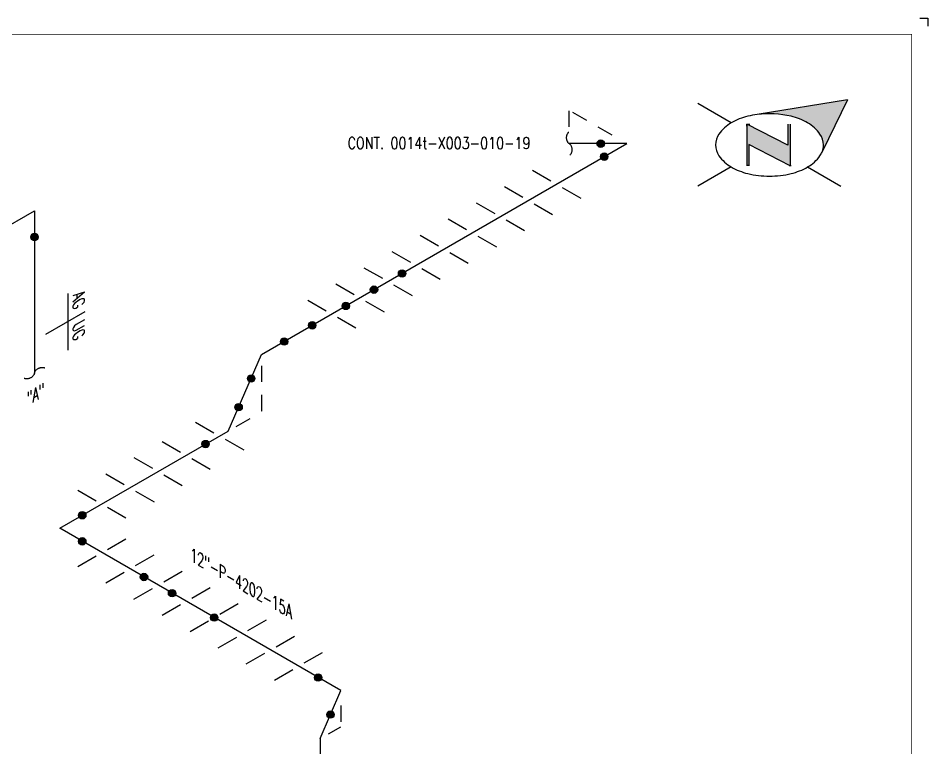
# Model space of a CAD drawing. Header units: inches. Extents: x 0.1 to 17.4, y 0.1 to 11.4.
# Drawn here: x 10.37 to 17.38, y 5.75 to 11.37 of the extents above; entities that cross this region are included whole.
import ezdxf
from ezdxf.enums import TextEntityAlignment as Align

# ---------------------------------------------------------------- set-up
doc = ezdxf.new("R2010")
doc.units = ezdxf.units.IN
doc.header["$MEASUREMENT"] = 0
doc.linetypes.add('HIDDEN2', pattern=[0.1875, 0.125, -0.0625])
for name, color, linetype in [('BORDER', 3, 'Continuous'), ('Continuation', 7, 'Continuous'), ('FITTINGS', 4, 'Continuous'), ('PIPE-ANNO', 150, 'HIDDEN2'), ('TEXT', 7, 'Continuous'), ('UNAS.PIPE', 251, 'Continuous'), ('WELD POINTS', 41, 'Continuous')]:
    doc.layers.add(name, color=color, linetype=linetype)
doc.layers.add('PIPE', color=7, linetype='Continuous', lineweight=30)
doc.styles.add('PART_Standard', font='romans', dxfattribs={"width": 0.8, "height": 0.09})

# ---------------------------------------------------------------- blocks, each defined once
blk = doc.blocks.new('north2')
at = {"layer": 'BORDER'}
for points in [[(-0.706, -0.7673, -0.156851), (-0.679, -0.8512, -0.095667), (-0.6893, -0.9048), (-0.4945, -0.5044), (-1.1905, -0.6173, -0.092194), (-0.9281, -0.6306, -0.072341), (-0.8009, -0.6813, -0.106617)], [(-0.9381, -1.0109), (-0.9364, -1.0092), (-0.9364, -0.6907), (-0.9524, -0.6907), (-0.9524, -0.8533), (-1.2701, -0.6907), (-1.2701, -0.7067), (-1.2701, -1.0118), (-1.254, -1.0118), (-1.254, -0.8492)]]:
    blk.add_hatch(color=7, dxfattribs=at).paths.add_polyline_path(points)
at = {"layer": 'BORDER', "color": 7}
for p, q in [((-1.3895, -0.6813), (-1.6462, -0.5331)), ((-0.4945, -0.5044), (-1.1905, -0.6173)), ((-0.4945, -0.5044), (-0.6893, -0.9048)), ((-1.2701, -0.6907), (-1.2701, -1.0118)), ((-0.9524, -0.8533), (-1.2701, -0.6907)), ((-1.2701, -0.7067), (-1.2701, -0.6907)), ((-1.262, -0.6907), (-1.246, -0.6907)), ((-0.9524, -0.6907), (-0.9524, -0.8533)), ((-0.9364, -0.6907), (-0.9364, -1.0118)), ((-0.9364, -1.0118), (-1.254, -0.8492)), ((-1.254, -0.8492), (-1.254, -1.0118)), ((-1.3895, -1.0211), (-1.6462, -1.1694)), ((-1.2603, -1.0109), (-1.262, -1.0092)), ((-0.9283, -1.0118), (-0.9444, -1.0118)), ((-0.8009, -1.0211), (-0.5441, -1.1694))]:
    blk.add_line(p, q, dxfattribs=at)
for centre, radius, start, end in [((-1.1517, -1.0932), 0.4756, 103.44948, 120), ((-1.0952, -1.3294), 0.7185, 97.62035, 103.44948), ((-1.0952, -1.3294), 0.7185, 76.55052, 97.62035), ((-1.0387, -1.0932), 0.4756, 60, 76.55052), ((-1.2376, -0.9443), 0.3037, 120, 144.34287), ((-0.9527, -0.9443), 0.3037, 35.65713, 60), ((-1.3674, -0.8512), 0.144, 144.34287, 180), ((-0.823, -0.8512), 0.144, 360, 35.65713), ((-1.3674, -0.8512), 0.144, 180, 215.65713), ((-0.823, -0.8512), 0.144, 324.34287, 337.55468), ((-0.823, -0.8512), 0.144, 337.57958, 360), ((-1.2376, -0.7582), 0.3037, 215.65713, 240), ((-0.9527, -0.7582), 0.3037, 300, 324.34287), ((-1.1517, -0.6093), 0.4756, 240, 256.55052), ((-1.0387, -0.6093), 0.4756, 283.44948, 300), ((-1.0952, -0.373), 0.7185, 256.55052, 270), ((-1.0952, -0.373), 0.7185, 270, 283.44948)]:
    blk.add_arc(centre, radius, start, end, dxfattribs=at)
blk = doc.blocks.new('A$C6804a2e5')
blk.add_blockref('north2', (0, 0))
blk = doc.blocks.new('A$C860dd1f6')
at = {"layer": 'PIPE'}
blk.add_blockref('A$C6804a2e5', (0, 0), dxfattribs=at)
blk = doc.blocks.new('Border')
at = {"layer": 'BORDER', "const_width": 0.005}
blk.add_lwpolyline([(0.25, 0.25), (17.25, 0.25), (17.25, 11.25), (0.25, 11.25)], close=True, dxfattribs=at)
blk = doc.blocks.new('2_WELD_SINGLE_00')
at = {"linetype": 'ByBlock', "lineweight": -2}
h = blk.add_hatch(color=0, dxfattribs=at)
edge = h.paths.add_edge_path()
edge.add_arc((0, 0), 0.0286, 0, 360)
at = {"color": 0, "linetype": 'ByBlock', "lineweight": -2}
blk.add_circle((0, 0), 0.0286, dxfattribs=at)
blk = doc.blocks.new('*U108')
at = {"layer": 'PIPE-ANNO', "linetype": 'Continuous'}
for p, q in [((0.2598, -0.073), (0.2598, 0.3621)), ((0.0866, 0.05), (0.3897, 0.225))]:
    blk.add_line(p, q, dxfattribs=at)
at = {"layer": 'TEXT', "style": 'PART_Standard', "oblique": 330, "width": 0.8}
blk.add_attdef('SPEC_2_330/330', text='', height=0.09, rotation=270, dxfattribs=at).set_placement((0.2965, -0.0115), align=Align.RIGHT)
blk.add_attdef('SPEC_1_330/330', (0.2965, 0.3496), '', height=0.09, rotation=270, dxfattribs=at)
blk = doc.blocks.new('1_BREAK-PIPE_PIPE_00')
at = {"color": 0, "linetype": 'ByBlock', "lineweight": -2}
for centre, major_axis in [((-0.03, 0.092), (0, -0.101)), ((0.03, -0.092), (0, 0.101))]:
    blk.add_ellipse(centre, major_axis=major_axis, ratio=0.711978, start_param=0.427466, end_param=3.141593, dxfattribs=at)
blk = doc.blocks.new('1_Tilde_30')
at = {"layer": 'PIPE-ANNO', "xscale": -0.5000000000000001, "yscale": 0.5000000000000001, "zscale": 0.5000000000000001, "rotation": 114.4010914305396}
blk.add_blockref('1_BREAK-PIPE_PIPE_00', (0, 0), dxfattribs=at)
blk = doc.blocks.new('2_ELBOW_WELD_330')
at = {"linetype": 'ByBlock', "lineweight": -2}
h = blk.add_hatch(color=0, dxfattribs=at)
edge = h.paths.add_edge_path()
edge.add_arc((0.174, -0.1004), 0.0286, 0, 360)
h = blk.add_hatch(color=0, dxfattribs=at)
edge = h.paths.add_edge_path()
edge.add_arc((0, -0.2009), 0.0286, 0, 360)
at = {"color": 0, "linetype": 'ByBlock', "lineweight": -2}
for centre in [(0.174, -0.1004), (0, -0.2009)]:
    blk.add_circle(centre, 0.0286, dxfattribs=at)
blk = doc.blocks.new('4_SUPPORT_I-BEAM_30')
at = {"color": 0, "linetype": 'ByBlock', "lineweight": -2}
for p, q in [((-0.0435, 0.0251), (-0.1857, 0.1072)), ((0.1857, -0.1072), (0.0435, -0.0251))]:
    blk.add_line(p, q, dxfattribs=at)
blk = doc.blocks.new('*U109')
at = {"layer": 'WELD POINTS'}
for p, rotation in [((0.0805, 0.1841), 246.3829059201211), ((-0.174, -0.1004), 300.0000000000001)]:
    blk.add_blockref('2_WELD_SINGLE_00', p, dxfattribs=dict(at, rotation=rotation))
blk = doc.blocks.new('*U110')
at = {"layer": 'WELD POINTS'}
for p, rotation in [((0.174, 0.1004), 210.0000000000002), ((-0.0805, -0.1841), 336.3829059201213)]:
    blk.add_blockref('2_WELD_SINGLE_00', p, dxfattribs=dict(at, rotation=rotation))
blk = doc.blocks.new('*U105')
at = {"layer": 'WELD POINTS'}
blk.add_blockref('2_WELD_SINGLE_00', (-0.2009, 0), dxfattribs=at)
at = {"layer": 'WELD POINTS', "rotation": 299.9999999999999}
blk.add_blockref('2_WELD_SINGLE_00', (-0.174, -0.1004), dxfattribs=at)
blk = doc.blocks.new('1_Tilde_00')
at = {"layer": 'PIPE-ANNO', "xscale": -0.5000000000000001, "yscale": 0.5, "zscale": 0.5}
blk.add_blockref('1_BREAK-PIPE_PIPE_00', (0, 0), dxfattribs=at)
blk = doc.blocks.new('1_Cont_0')
at = {"layer": 'Continuation', "style": 'PART_Standard', "width": 0.8}
blk.add_attdef('CONT', (0, 0), '', height=0.09, dxfattribs=at)
blk = doc.blocks.new('1_Cont_30')
at = {"layer": 'Continuation', "style": 'PART_Standard', "oblique": 30, "width": 0.8}
blk.add_attdef('CONT', (0, 0), '', height=0.09, rotation=30, dxfattribs=at)
blk = doc.blocks.new('1_Text_330')
at = {"layer": 'TEXT', "style": 'PART_Standard', "oblique": 330, "width": 0.8}
blk.add_attdef('3/4"', (0, 0), '', height=0.09, rotation=330, dxfattribs=at)
blk = doc.blocks.new('*U106')
at = {"layer": 'WELD POINTS'}
for p, rotation in [((-0.174, 0.1004), 329.9999999999999), ((-0.0789, -0.1847), 336.8698976458439)]:
    blk.add_blockref('2_WELD_SINGLE_00', p, dxfattribs=dict(at, rotation=rotation))

msp = doc.modelspace()

# ---------------------------------------------------------------- linework, layer by layer
for p, q in [((17.3125, 11.375), (17.375, 11.375)), ((17.375, 11.375), (17.375, 11.3125))]:
    msp.add_line(p, q)
at = {"layer": 'PIPE'}
for p, q in [((12.2411, 8.7835), (15.0557, 10.4085)), ((15.0557, 10.4085), (14.8548, 10.4085)), ((8.6114, 8.8057), (10.4911, 9.8909)), ((10.4911, 9.8909), (10.4911, 8.8909)), ((11.9837, 8.1947), (12.2411, 8.7835)), ((10.6856, 7.4452), (11.9837, 8.1947)), ((12.8507, 6.1952), (10.6856, 7.4452)), ((12.6928, 5.8257), (12.8507, 6.1952)), ((12.6928, 5.8257), (12.6928, 2.8069))]:
    msp.add_line(p, q, dxfattribs=at)
at = {"layer": 'PIPE-ANNO'}
for p, q in [((14.6123, 10.537), (14.6123, 10.6645)), ((14.943, 10.4736), (14.6123, 10.6645)), ((12.2411, 8.6982), (12.2411, 8.3433)), ((12.0449, 8.23), (12.2411, 8.3433)), ((12.8507, 6.0806), (12.8507, 5.9169)), ((12.7578, 5.8633), (12.8507, 5.9169))]:
    msp.add_line(p, q, dxfattribs=at)
at = {"layer": 'UNAS.PIPE'}
for p, q in [((14.8548, 10.4085), (14.6123, 10.4085)), ((10.4911, 8.8909), (10.4911, 8.6409))]:
    msp.add_line(p, q, dxfattribs=at)

# ---------------------------------------------------------------- block references
for name, p in [('1_Tilde_00', (14.6123, 10.4085)), ('1_Tilde_30', (10.4911, 8.6409))]:
    msp.add_blockref(name, p)
at = {"layer": 'BORDER'}
for name, p in [('Border', (0, 0)), ('A$C860dd1f6', (17.25, 11.25))]:
    msp.add_blockref(name, p, dxfattribs=at)
at = {"layer": 'Continuation'}
for name, p, values in [('1_Cont_0', (12.9038, 10.3681), {'CONT': 'CONT. 0014t-X003-010-19'}), ('1_Cont_30', (10.432, 8.3874), {'CONT': '"A"'})]:
    msp.add_blockref(name, p, dxfattribs=at).add_auto_attribs(values)
at = {"layer": 'FITTINGS', "rotation": 180}
for p in [(14.5145, 10.096), (14.298, 9.971), (14.0814, 9.846), (13.8649, 9.721), (13.6484, 9.596), (13.4319, 9.471), (13.2154, 9.346), (12.9989, 9.221), (12.7824, 9.096), (11.918, 8.1567), (11.6599, 8.0077), (11.4434, 7.8827), (11.2269, 7.7577), (11.0103, 7.6327)]:
    msp.add_blockref('4_SUPPORT_I-BEAM_30', p, dxfattribs=at)
at = {"layer": 'FITTINGS', "xscale": -1}
for p in [(11.0103, 7.2577), (11.2269, 7.1327), (11.4434, 7.0077), (11.6599, 6.8827), (11.8764, 6.7577), (12.0929, 6.6327), (12.3094, 6.5077), (12.5259, 6.3827)]:
    msp.add_blockref('4_SUPPORT_I-BEAM_30', p, dxfattribs=at)
at = {"layer": 'PIPE-ANNO'}
msp.add_blockref('*U108', (10.4911, 8.8909), dxfattribs=at).add_auto_attribs({'SPEC_2_330/330': 'UG', 'SPEC_1_330/330': 'AG'})
at = {"layer": 'TEXT'}
msp.add_blockref('1_Text_330', (11.6922, 7.197), dxfattribs=at).add_auto_attribs({'3/4"': '12"-P-4202-15A'})
at = {"layer": 'WELD POINTS'}
for name, p in [('*U105', (15.0557, 10.4085)), ('2_WELD_SINGLE_00', (10.4911, 9.69)), ('2_WELD_SINGLE_00', (13.3237, 9.4085)), ('2_WELD_SINGLE_00', (13.1072, 9.2835)), ('2_WELD_SINGLE_00', (12.8907, 9.1585)), ('2_WELD_SINGLE_00', (12.6316, 9.0089)), ('*U110', (12.2411, 8.7835)), ('*U109', (11.9837, 8.1947)), ('2_WELD_SINGLE_00', (11.3351, 7.0702)), ('2_WELD_SINGLE_00', (11.5516, 6.9452)), ('2_WELD_SINGLE_00', (11.8764, 6.7577)), ('*U106', (12.8507, 6.1952))]:
    msp.add_blockref(name, p, dxfattribs=at)
for name, p, rotation in [('2_ELBOW_WELD_330', (10.6856, 7.4452), 59.99999999999999), ('2_WELD_SINGLE_00', (12.7717, 6.0105), 246.8698976458449)]:
    msp.add_blockref(name, p, dxfattribs=dict(at, rotation=rotation))

doc.saveas('drawing.dxf')
